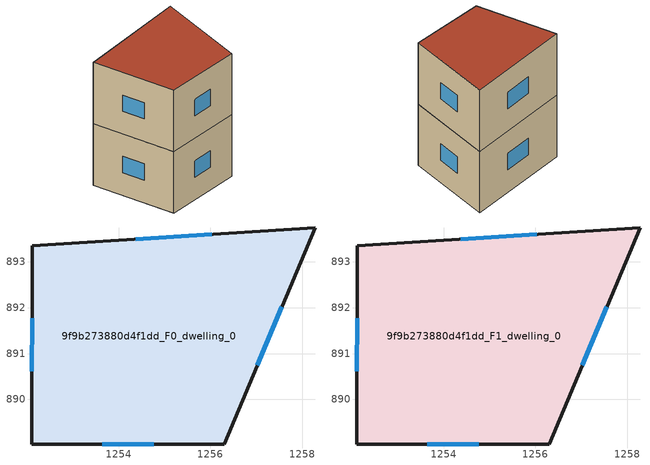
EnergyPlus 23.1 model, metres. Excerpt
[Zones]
9f9b273880d4f1dd_F0_dwelling_0
 floor ground (EU_floor_Construction): 1258.28,893.75 1256.3,889.02 1252.1,889.03 1252.12,893.35 z0
 wall outside (EU_wall_Construction): 1256.3,889.02 1258.28,893.75 1252.12,893.35 1252.1,889.03 1256.3,889.02 z0:3
 window (EU_Window_Construction): 1257.02,890.75 1257.56,892.02 / 1253.64,889.02 1254.76,889.02 / 1252.11,891.77 1252.11,890.61 / 1256.02,893.6 1254.38,893.49 z1.1:1.9
9f9b273880d4f1dd_F1_dwelling_0
 floor to 9f9b273880d4f1dd_F0_dwelling_0 (EU_floor_Construction): 1258.28,893.75 1256.3,889.02 1252.1,889.03 1252.12,893.35 z3
 wall outside (EU_wall_Construction): 1256.3,889.02 1258.28,893.75 1252.12,893.35 1252.1,889.03 1256.3,889.02 z3:6
 window (EU_Window_Construction): 1257.02,890.75 1257.56,892.02 / 1253.64,889.02 1254.76,889.02 / 1252.11,891.77 1252.11,890.61 / 1256.02,893.6 1254.38,893.49 z4.1:4.9
 roof outside (EU_roof_Construction): 1256.3,889.02 1258.28,893.75 1252.12,893.35 1252.1,889.03 z6
[Building]
EU S2 Campaign: North Axis=0; Terrain=City; Solar Distribution=FullExterior
[Site:Location]
Bologna: Latitude=44.5; Longitude=11.25; Time Zone=1; Elevation=37
[SizingPeriod:WeatherFileDays]
AnnualSizingPeriod: Begin Month=1; Begin Day of Month=1; End Month=12; End Day of Month=31; Day of Week for Start Day=Monday; Use Weather File Daylight Saving Period=No; Use Weather File Rain and Snow Indicators=No
[MATERIAL]
EU_InternalMass_Material: Roughness=MediumRough; Thickness=0.1; Conductivity=1; Density=1800; Specific Heat=900; Thermal Absorptance=0.9; Solar Absorptance=0.7; Visible Absorptance=0.7
[MATERIAL:NOMASS] Roughness=MediumRough; Thermal Absorptance=0.9; Solar Absorptance=0.7; Visible Absorptance=0.7
Name | Thermal Resistance
EU_wall_NoMass | 0.753012
EU_roof_NoMass | 0.675676
EU_floor_NoMass | 0.609756
[WINDOWMATERIAL:SIMPLEGLAZINGSYSTEM]
EU_Window_SimpleGlazing: UFactor=4.6; Solar Heat Gain Coefficient=0.85; Visible Transmittance=0.85
[CONSTRUCTION]
EU_wall_Construction: EU_wall_NoMass
EU_roof_Construction: EU_roof_NoMass
EU_floor_Construction: EU_floor_NoMass
EU_Window_Construction: EU_Window_SimpleGlazing
EU_InternalMass_Construction: EU_InternalMass_Material
[ZONE] Type=1; Multiplier=1; Ceiling Height=autocalculate; Floor Area=autocalculate; Part of Total Floor Area=Yes
Name | Volume
9f9b273880d4f1dd_F0_dwelling_0 | 69.7324
9f9b273880d4f1dd_F1_dwelling_0 | 69.7339
[INTERNALMASS] Construction=EU_InternalMass_Construction; Surface Area=23.2445
Name | Zone or ZoneList
9f9b273880d4f1dd_F0_dwelling_0_EU_InternalMass | 9f9b273880d4f1dd_F0_dwelling_0
9f9b273880d4f1dd_F1_dwelling_0_EU_InternalMass | 9f9b273880d4f1dd_F1_dwelling_0
[OTHEREQUIPMENT] Fuel Type=Electricity; Design Level Calculation Method=Watts/Area; Power per Zone Floor Area=1; Fraction Latent=0; Fraction Radiant=0; Fraction Lost=0; Carbon Dioxide Generation Rate=0; EndUse Subcategory=EU_Step8_InternalGains
Name | Zone or ZoneList or Space or SpaceList | Schedule
EU_Step8_InternalGain_9f9b273880d4f1dd_F0_dwelling_0_f000 | 9f9b273880d4f1dd_F0_dwelling_0 | EU_Step8_GainSchedule_9f9b273880d4f1dd_F0_dwelling_0_f000
EU_Step8_InternalGain_9f9b273880d4f1dd_F1_dwelling_0_f000 | 9f9b273880d4f1dd_F1_dwelling_0 | EU_Step8_GainSchedule_9f9b273880d4f1dd_F1_dwelling_0_f000
[ZONEVENTILATION:DESIGNFLOWRATE] Schedule=EU_AlwaysOn; Design Flow Rate Calculation Method=AirChanges/Hour; Air Changes per Hour=0.64; Ventilation Type=Natural; Fan Pressure Rise=0; Fan Total Efficiency=1; Constant Term Coefficient=1; Temperature Term Coefficient=0; Velocity Term Coefficient=0; Velocity Squared Term Coefficient=0; Minimum Indoor Temperature=-100; Maximum Indoor Temperature=100; Delta Temperature=-100; Minimum Outdoor Temperature=-100; Maximum Outdoor Temperature=100; Maximum Wind Speed=40
Name | Zone or ZoneList or Space or SpaceList
EU_ConstantAir_9f9b273880d4f1dd_F0_dwelling_0 | 9f9b273880d4f1dd_F0_dwelling_0
EU_ConstantAir_9f9b273880d4f1dd_F1_dwelling_0 | 9f9b273880d4f1dd_F1_dwelling_0
[HVACTEMPLATE:THERMOSTAT] Constant Heating Setpoint=20; Constant Cooling Setpoint=50
EU_HeatOnly_9f9b273880d4f1dd_F0_dwelling_0; EU_HeatOnly_9f9b273880d4f1dd_F1_dwelling_0
[HVACTEMPLATE:ZONE:IDEALLOADSAIRSYSTEM] System Availability Schedule=EU_AlwaysOn; Maximum Heating Supply Air Temperature=50; Minimum Cooling Supply Air Temperature=13; Maximum Heating Supply Air Humidity Ratio=0.0156; Minimum Cooling Supply Air Humidity Ratio=0.0077; Heating Limit=NoLimit; Cooling Limit=NoLimit; Heating Availability Schedule=EU_AlwaysOn; Cooling Availability Schedule=EU_CoolingOff; Dehumidification Control Type=ConstantSensibleHeatRatio; Cooling Sensible Heat Ratio=0.7; Dehumidification Setpoint=60; Humidification Control Type=None; Humidification Setpoint=30; Outdoor Air Method=None; Outdoor Air Flow Rate per Person=0.00944; Outdoor Air Flow Rate per Zone Floor Area=0; Outdoor Air Flow Rate per Zone=0; Demand Controlled Ventilation Type=None; Outdoor Air Economizer Type=NoEconomizer; Heat Recovery Type=None; Sensible Heat Recovery Effectiveness=0.7; Latent Heat Recovery Effectiveness=0.65
Name | Template Thermostat
9f9b273880d4f1dd_F0_dwelling_0 | EU_HeatOnly_9f9b273880d4f1dd_F0_dwelling_0
9f9b273880d4f1dd_F1_dwelling_0 | EU_HeatOnly_9f9b273880d4f1dd_F1_dwelling_0
[SIZING:ZONE] Zone Cooling Design Supply Air Temperature Input Method=SupplyAirTemperature; Zone Cooling Design Supply Air Temperature=13; Zone Heating Design Supply Air Temperature Input Method=SupplyAirTemperature; Zone Heating Design Supply Air Temperature=50; Zone Cooling Design Supply Air Humidity Ratio=0.008; Zone Heating Design Supply Air Humidity Ratio=0.008; Cooling Design Air Flow Method=DesignDay; Cooling Design Air Flow Rate=0; Cooling Minimum Air Flow per Zone Floor Area=0.000762; Cooling Minimum Air Flow=0; Cooling Minimum Air Flow Fraction=0.2; Heating Design Air Flow Method=DesignDay; Heating Design Air Flow Rate=0; Heating Maximum Air Flow per Zone Floor Area=0.002032; Heating Maximum Air Flow=0.141576; Heating Maximum Air Flow Fraction=0.3; Account for Dedicated Outdoor Air System=No; Dedicated Outdoor Air System Control Strategy=NeutralSupplyAir; Dedicated Outdoor Air Low Setpoint Temperature for Design=autosize; Dedicated Outdoor Air High Setpoint Temperature for Design=autosize; Zone Load Sizing Method=Sensible Load Only No Latent Load; Zone Latent Cooling Design Supply Air Humidity Ratio Input Method=HumidityRatioDifference; Zone Cooling Design Supply Air Humidity Ratio Difference=0.005; Zone Latent Heating Design Supply Air Humidity Ratio Input Method=HumidityRatioDifference; Zone Humidification Design Supply Air Humidity Ratio Difference=0.005
9f9b273880d4f1dd_F0_dwelling_0; 9f9b273880d4f1dd_F1_dwelling_0
[SCHEDULE:CONSTANT]
Name | Hourly Value
EU_AlwaysOn | 1
EU_CoolingOff | 0
[SCHEDULE:FILE] Column Number=1; Rows to Skip at Top=0; Number of Hours of Data=8760; Column Separator=Comma; Interpolate to Timestep=No; Minutes per Item=60; Adjust Schedule for Daylight Savings=Yes
Name | File
EU_Step8_GainSchedule_9f9b273880d4f1dd_F0_dwelling_0_f000 | ../../schedules/9f9b273880d4f1dd/9f9b273880d4f1dd_F0_dwelling_0_f000_gain.csv
EU_Step8_GainSchedule_9f9b273880d4f1dd_F1_dwelling_0_f000 | ../../schedules/9f9b273880d4f1dd/9f9b273880d4f1dd_F1_dwelling_0_f000_gain.csv
